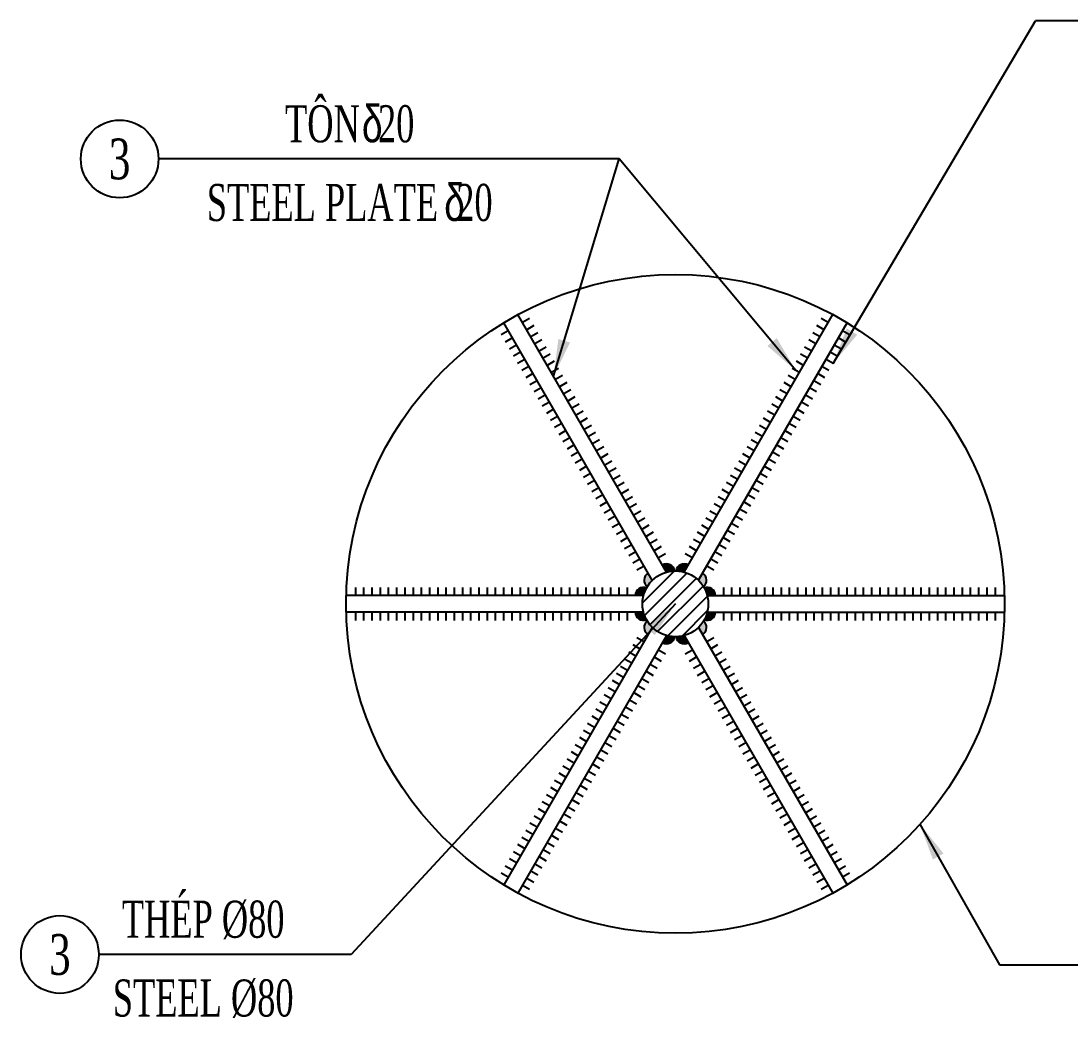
# Model space of a CAD drawing. Extents: x -687 to 808890, y -259 to 107959.
# Drawn here: x 768003 to 769278, y 66852 to 68063 of the extents above; entities that cross this region are included whole.
import ezdxf
from ezdxf.enums import TextEntityAlignment as Align

# ---------------------------------------------------------------- set-up
doc = ezdxf.new("R2010")
doc.units = 0
doc.header["$MEASUREMENT"] = 0
doc.layers.get('0').update_dxf_attribs({"color": 3, "linetype": 'CONTINUOUS'})
for name, color, linetype in [('Han', 7, 'CONTINUOUS'), ('Hatch', 5, 'CONTINUOUS'), ('Kich thuoc', 4, 'CONTINUOUS'), ('Text', 3, 'CONTINUOUS'), ('Thep dai', 6, 'CONTINUOUS')]:
    doc.layers.add(name, color=color, linetype=linetype)
doc.styles.add('Kichthuoc', font='romans.shx', dxfattribs={"width": 0.6})
doc.styles.get("Standard").update_dxf_attribs({"font": 'vntimeh.shx', "width": 0.65})
doc.styles.add('SYMBOL', font='greeks.shx', dxfattribs={"width": 0.8})
doc.dimstyles.new('Le 250', dxfattribs={"dimscale": 250, "dimtxt": 0.22, "dimasz": 0.18, "dimexe": 0.1, "dimexo": 0.2, "dimgap": 0.1, "dimtad": 1, "dimdec": 0, "dimzin": 0, "dimdsep": 46, "dimtxsty": 'Kichthuoc', "dimblk": 'ARCHTICK', "dimcen": 0, "dimdle": 0.1, "dimclrd": 2, "dimclre": 2, "dimclrt": 256, "dimadec": 0, "dimazin": 0, "dimtfac": 1, "dimtdec": 0, "dimtix": 1, "dimtmove": 2, "dimatfit": 3, "dimfxl": 1, "dimtolj": 1, "dimtzin": 0, "dimarcsym": 0})

# ---------------------------------------------------------------- blocks, each defined once
blk = doc.blocks.new('_ArchTick')
at = {"color": 0, "linetype": 'ByBlock', "const_width": 0.15}
blk.add_lwpolyline([(-0.5, -0.5), (0.5, 0.5)], dxfattribs=at)

msp = doc.modelspace()

# ---------------------------------------------------------------- hatches: boundary and pattern name
at = {"layer": 'Han'}
for points in [[(768782, 67402.6, -0.529798), (768796.8, 67395.4, 0.062746), (768787, 67394)], [(768813.4, 67402.6, 0.529798), (768798.5, 67395.4, -0.062746), (768808.4, 67394)], [(768764.6, 67392.6, 0.529798), (768763.4, 67376.1, -0.062746), (768769.6, 67384)], [(768830.7, 67392.6, -0.529798), (768831.9, 67376.1, 0.062746), (768825.7, 67384)], [(768748.9, 67365.4, -0.529798), (768762.6, 67374.7, 0.062746), (768758.9, 67365.4)], [(768846.4, 67365.4, 0.529798), (768832.7, 67374.7, -0.062746), (768836.4, 67365.4)], [(768748.9, 67345.4, 0.529798), (768762.6, 67336.1, -0.062746), (768758.9, 67345.4)], [(768846.4, 67345.4, -0.529798), (768832.7, 67336.1, 0.062746), (768836.4, 67345.4)], [(768764.6, 67318.2, -0.529798), (768763.4, 67334.7, 0.062746), (768769.6, 67326.9)], [(768830.7, 67318.2, 0.529798), (768831.9, 67334.7, -0.062746), (768825.7, 67326.9)], [(768782, 67308.2, 0.529798), (768796.8, 67315.4, -0.062746), (768787, 67316.9)], [(768813.4, 67308.2, -0.529798), (768798.5, 67315.4, 0.062746), (768808.4, 67316.9)]]:
    msp.add_hatch(color=256, dxfattribs=at).paths.add_polyline_path(points)
at = {"layer": 'Hatch'}
h = msp.add_hatch(dxfattribs=at)
h.set_pattern_fill('ANSI31', color=256, scale=100, style=0)
h.set_pattern_definition([(45, (-36845.864, -39519.486), (-8.83883476, 8.83883476), [])])
h.paths.add_polyline_path([(768757.7, 67355.4, 1), (768837.7, 67355.4, 1)])

# ---------------------------------------------------------------- linework, layer by layer
for p, q in [((768787, 67394), (768606.4, 67706.7)), ((768808.4, 67394), (768988.9, 67706.7)), ((768769.6, 67384), (768589.1, 67696.7)), ((768825.7, 67384), (769006.3, 67696.7)), ((768758.9, 67365.4), (768397.8, 67365.4)), ((768836.4, 67365.4), (769197.5, 67365.4)), ((768758.9, 67345.4), (768397.8, 67345.4)), ((768836.4, 67345.4), (769197.5, 67345.4)), ((768769.6, 67326.9), (768589.1, 67014.1)), ((768825.7, 67326.9), (769006.3, 67014.1)), ((768787, 67316.9), (768606.4, 67004.1)), ((768808.4, 67316.9), (768988.9, 67004.1))]:
    msp.add_line(p, q)
msp.add_circle((768797.7, 67355.4), 400)
at = {"layer": 'Han'}
for p, q in [((768620.6, 67702.1), (768612, 67697.1)), ((768983.4, 67697.1), (768974.7, 67702.1)), ((768625.6, 67693.4), (768617, 67688.4)), ((768978.4, 67688.4), (768969.7, 67693.4)), ((768594.6, 67687.1), (768586, 67682.1)), ((768599.6, 67678.4), (768591, 67673.4)), ((768630.6, 67684.7), (768622, 67679.7)), ((768635.6, 67676.1), (768627, 67671.1)), ((768968.4, 67671.1), (768959.7, 67676.1)), ((768973.4, 67679.7), (768964.7, 67684.7)), ((769004.3, 67673.4), (768995.7, 67678.4)), ((769009.3, 67682.1), (769000.7, 67687.1)), ((768604.6, 67669.7), (768596, 67664.7)), ((768640.6, 67667.4), (768632, 67662.4)), ((768963.4, 67662.4), (768954.7, 67667.4)), ((768999.3, 67664.7), (768990.7, 67669.7)), ((768609.6, 67661.1), (768601, 67656.1)), ((768614.6, 67652.4), (768606, 67647.4)), ((768645.6, 67658.8), (768637, 67653.8)), ((768650.6, 67650.1), (768642, 67645.1)), ((768953.4, 67645.1), (768944.7, 67650.1)), ((768958.4, 67653.8), (768949.7, 67658.8)), ((768989.3, 67647.4), (768980.7, 67652.4)), ((768994.3, 67656.1), (768985.7, 67661.1)), ((768619.6, 67643.8), (768611, 67638.8)), ((768655.6, 67641.4), (768647, 67636.4)), ((768948.4, 67636.4), (768939.7, 67641.4)), ((768984.3, 67638.8), (768975.7, 67643.8)), ((768624.6, 67635.1), (768616, 67630.1)), ((768629.6, 67626.4), (768621, 67621.4)), ((768660.6, 67632.8), (768652, 67627.8)), ((768665.6, 67624.1), (768657, 67619.1)), ((768938.4, 67619.1), (768929.7, 67624.1)), ((768943.4, 67627.8), (768934.7, 67632.8)), ((768974.3, 67621.4), (768965.7, 67626.4)), ((768979.3, 67630.1), (768970.7, 67635.1)), ((768634.6, 67617.8), (768626, 67612.8)), ((768670.6, 67615.5), (768662, 67610.5)), ((768933.4, 67610.5), (768924.7, 67615.5)), ((768969.3, 67612.8), (768960.7, 67617.8)), ((768639.6, 67609.1), (768631, 67604.1)), ((768644.6, 67600.5), (768636, 67595.5)), ((768675.6, 67606.8), (768667, 67601.8)), ((768928.4, 67601.8), (768919.7, 67606.8)), ((768959.3, 67595.5), (768950.7, 67600.5)), ((768964.3, 67604.1), (768955.7, 67609.1)), ((768649.6, 67591.8), (768641, 67586.8)), ((768680.6, 67598.1), (768672, 67593.1)), ((768685.6, 67589.5), (768677, 67584.5)), ((768918.4, 67584.5), (768909.7, 67589.5)), ((768923.4, 67593.1), (768914.7, 67598.1)), ((768954.3, 67586.8), (768945.7, 67591.8)), ((768654.6, 67583.1), (768646, 67578.1)), ((768659.6, 67574.5), (768651, 67569.5)), ((768690.6, 67580.8), (768682, 67575.8)), ((768913.4, 67575.8), (768904.7, 67580.8)), ((768944.3, 67569.5), (768935.7, 67574.5)), ((768949.3, 67578.1), (768940.7, 67583.1)), ((768664.6, 67565.8), (768656, 67560.8)), ((768695.6, 67572.2), (768687, 67567.2)), ((768700.6, 67563.5), (768692, 67558.5)), ((768903.4, 67558.5), (768894.7, 67563.5)), ((768908.4, 67567.2), (768899.7, 67572.2)), ((768939.3, 67560.8), (768930.7, 67565.8)), ((768669.6, 67557.2), (768661, 67552.2)), ((768674.6, 67548.5), (768666, 67543.5)), ((768705.6, 67554.8), (768697, 67549.8)), ((768898.4, 67549.8), (768889.7, 67554.8)), ((768929.3, 67543.5), (768920.7, 67548.5)), ((768934.3, 67552.2), (768925.7, 67557.2)), ((768679.6, 67539.8), (768671, 67534.8)), ((768710.6, 67546.2), (768702, 67541.2)), ((768715.6, 67537.5), (768707, 67532.5)), ((768888.4, 67532.5), (768879.7, 67537.5)), ((768893.4, 67541.2), (768884.7, 67546.2)), ((768924.3, 67534.8), (768915.7, 67539.8)), ((768684.6, 67531.2), (768676, 67526.2)), ((768689.6, 67522.5), (768681, 67517.5)), ((768720.6, 67528.9), (768712, 67523.9)), ((768883.4, 67523.9), (768874.7, 67528.9)), ((768914.3, 67517.5), (768905.7, 67522.5)), ((768919.3, 67526.2), (768910.7, 67531.2)), ((768694.6, 67513.9), (768686, 67508.9)), ((768725.6, 67520.2), (768717, 67515.2)), ((768730.6, 67511.5), (768722, 67506.5)), ((768873.4, 67506.5), (768864.7, 67511.5)), ((768878.4, 67515.2), (768869.7, 67520.2)), ((768909.3, 67508.9), (768900.7, 67513.9)), ((768699.6, 67505.2), (768691, 67500.2)), ((768704.6, 67496.5), (768696, 67491.5)), ((768735.6, 67502.9), (768727, 67497.9)), ((768868.4, 67497.9), (768859.7, 67502.9)), ((768899.3, 67491.5), (768890.7, 67496.5)), ((768904.3, 67500.2), (768895.7, 67505.2)), ((768709.6, 67487.9), (768701, 67482.9)), ((768740.6, 67494.2), (768732, 67489.2)), ((768745.6, 67485.6), (768737, 67480.6)), ((768858.4, 67480.6), (768849.7, 67485.6)), ((768863.4, 67489.2), (768854.7, 67494.2)), ((768894.3, 67482.9), (768885.7, 67487.9)), ((768714.6, 67479.2), (768706, 67474.2)), ((768750.6, 67476.9), (768742, 67471.9)), ((768853.4, 67471.9), (768844.7, 67476.9)), ((768889.3, 67474.2), (768880.7, 67479.2)), ((768719.6, 67470.6), (768711, 67465.6)), ((768724.6, 67461.9), (768716, 67456.9)), ((768755.6, 67468.2), (768747, 67463.2)), ((768760.6, 67459.6), (768752, 67454.6)), ((768843.4, 67454.6), (768834.7, 67459.6)), ((768848.4, 67463.2), (768839.7, 67468.2)), ((768879.3, 67456.9), (768870.7, 67461.9)), ((768884.3, 67465.6), (768875.7, 67470.6)), ((768729.6, 67453.2), (768721, 67448.2)), ((768765.6, 67450.9), (768757, 67445.9)), ((768838.4, 67445.9), (768829.7, 67450.9)), ((768874.3, 67448.2), (768865.7, 67453.2)), ((768734.6, 67444.6), (768726, 67439.6)), ((768739.6, 67435.9), (768731, 67430.9)), ((768770.6, 67442.3), (768762, 67437.3)), ((768775.6, 67433.6), (768767, 67428.6)), ((768828.4, 67428.6), (768819.7, 67433.6)), ((768833.4, 67437.3), (768824.7, 67442.3)), ((768864.3, 67430.9), (768855.7, 67435.9)), ((768869.3, 67439.6), (768860.7, 67444.6)), ((768744.6, 67427.3), (768736, 67422.3)), ((768780.6, 67424.9), (768772, 67419.9)), ((768823.4, 67419.9), (768814.7, 67424.9)), ((768859.3, 67422.3), (768850.7, 67427.3)), ((768749.6, 67418.6), (768741, 67413.6)), ((768754.6, 67409.9), (768746, 67404.9)), ((768785.6, 67416.3), (768777, 67411.3)), ((768818.4, 67411.3), (768809.7, 67416.3)), ((768849.3, 67404.9), (768840.7, 67409.9)), ((768854.3, 67413.6), (768845.7, 67418.6)), ((768759.6, 67401.3), (768751, 67396.3)), ((768844.3, 67396.3), (768835.7, 67401.3)), ((768408.9, 67375.4), (768408.9, 67365.4)), ((768418.9, 67375.4), (768418.9, 67365.4)), ((768428.9, 67375.4), (768428.9, 67365.4)), ((768438.9, 67375.4), (768438.9, 67365.4)), ((768448.9, 67375.4), (768448.9, 67365.4)), ((768458.9, 67375.4), (768458.9, 67365.4)), ((768468.9, 67375.4), (768468.9, 67365.4)), ((768478.9, 67375.4), (768478.9, 67365.4)), ((768488.9, 67375.4), (768488.9, 67365.4)), ((768498.9, 67375.4), (768498.9, 67365.4)), ((768508.9, 67375.4), (768508.9, 67365.4)), ((768518.9, 67375.4), (768518.9, 67365.4)), ((768528.9, 67375.4), (768528.9, 67365.4)), ((768538.9, 67375.4), (768538.9, 67365.4)), ((768548.9, 67375.4), (768548.9, 67365.4)), ((768558.9, 67375.4), (768558.9, 67365.4)), ((768568.9, 67375.4), (768568.9, 67365.4)), ((768578.9, 67375.4), (768578.9, 67365.4)), ((768588.9, 67375.4), (768588.9, 67365.4)), ((768598.9, 67375.4), (768598.9, 67365.4)), ((768608.9, 67375.4), (768608.9, 67365.4)), ((768618.9, 67375.4), (768618.9, 67365.4)), ((768628.9, 67375.4), (768628.9, 67365.4)), ((768638.9, 67375.4), (768638.9, 67365.4)), ((768648.9, 67375.4), (768648.9, 67365.4)), ((768658.9, 67375.4), (768658.9, 67365.4)), ((768668.9, 67375.4), (768668.9, 67365.4)), ((768678.9, 67375.4), (768678.9, 67365.4)), ((768688.9, 67375.4), (768688.9, 67365.4)), ((768698.9, 67375.4), (768698.9, 67365.4)), ((768708.9, 67375.4), (768708.9, 67365.4)), ((768718.9, 67375.4), (768718.9, 67365.4)), ((768728.9, 67375.4), (768728.9, 67365.4)), ((768738.9, 67375.4), (768738.9, 67365.4)), ((768856.4, 67365.4), (768856.4, 67375.4)), ((768866.4, 67365.4), (768866.4, 67375.4)), ((768876.4, 67365.4), (768876.4, 67375.4)), ((768886.4, 67365.4), (768886.4, 67375.4)), ((768896.4, 67365.4), (768896.4, 67375.4)), ((768906.4, 67365.4), (768906.4, 67375.4)), ((768916.4, 67365.4), (768916.4, 67375.4)), ((768926.4, 67365.4), (768926.4, 67375.4)), ((768936.4, 67365.4), (768936.4, 67375.4)), ((768946.4, 67365.4), (768946.4, 67375.4)), ((768956.4, 67365.4), (768956.4, 67375.4)), ((768966.4, 67365.4), (768966.4, 67375.4)), ((768976.4, 67365.4), (768976.4, 67375.4)), ((768986.4, 67365.4), (768986.4, 67375.4)), ((768996.4, 67365.4), (768996.4, 67375.4)), ((769006.4, 67365.4), (769006.4, 67375.4)), ((769016.4, 67365.4), (769016.4, 67375.4)), ((769026.4, 67365.4), (769026.4, 67375.4)), ((769036.4, 67365.4), (769036.4, 67375.4)), ((769046.4, 67365.4), (769046.4, 67375.4)), ((769056.4, 67365.4), (769056.4, 67375.4)), ((769066.4, 67365.4), (769066.4, 67375.4)), ((769076.4, 67365.4), (769076.4, 67375.4)), ((769086.4, 67365.4), (769086.4, 67375.4)), ((769096.4, 67365.4), (769096.4, 67375.4)), ((769106.4, 67365.4), (769106.4, 67375.4)), ((769116.4, 67365.4), (769116.4, 67375.4)), ((769126.4, 67365.4), (769126.4, 67375.4)), ((769136.4, 67365.4), (769136.4, 67375.4)), ((769146.4, 67365.4), (769146.4, 67375.4)), ((769156.4, 67365.4), (769156.4, 67375.4)), ((769166.4, 67365.4), (769166.4, 67375.4)), ((769176.4, 67365.4), (769176.4, 67375.4)), ((769186.4, 67365.4), (769186.4, 67375.4)), ((768408.9, 67345.4), (768408.9, 67335.4)), ((768418.9, 67345.4), (768418.9, 67335.4)), ((768428.9, 67345.4), (768428.9, 67335.4)), ((768438.9, 67345.4), (768438.9, 67335.4)), ((768448.9, 67345.4), (768448.9, 67335.4)), ((768458.9, 67345.4), (768458.9, 67335.4)), ((768468.9, 67345.4), (768468.9, 67335.4)), ((768478.9, 67345.4), (768478.9, 67335.4)), ((768488.9, 67345.4), (768488.9, 67335.4)), ((768498.9, 67345.4), (768498.9, 67335.4)), ((768508.9, 67345.4), (768508.9, 67335.4)), ((768518.9, 67345.4), (768518.9, 67335.4)), ((768528.9, 67345.4), (768528.9, 67335.4)), ((768538.9, 67345.4), (768538.9, 67335.4)), ((768548.9, 67345.4), (768548.9, 67335.4)), ((768558.9, 67345.4), (768558.9, 67335.4)), ((768568.9, 67345.4), (768568.9, 67335.4)), ((768578.9, 67345.4), (768578.9, 67335.4)), ((768588.9, 67345.4), (768588.9, 67335.4)), ((768598.9, 67345.4), (768598.9, 67335.4)), ((768608.9, 67345.4), (768608.9, 67335.4)), ((768618.9, 67345.4), (768618.9, 67335.4)), ((768628.9, 67345.4), (768628.9, 67335.4)), ((768638.9, 67345.4), (768638.9, 67335.4)), ((768648.9, 67345.4), (768648.9, 67335.4)), ((768658.9, 67345.4), (768658.9, 67335.4)), ((768668.9, 67345.4), (768668.9, 67335.4)), ((768678.9, 67345.4), (768678.9, 67335.4)), ((768688.9, 67345.4), (768688.9, 67335.4)), ((768698.9, 67345.4), (768698.9, 67335.4)), ((768708.9, 67345.4), (768708.9, 67335.4)), ((768718.9, 67345.4), (768718.9, 67335.4)), ((768728.9, 67345.4), (768728.9, 67335.4)), ((768738.9, 67345.4), (768738.9, 67335.4)), ((768856.4, 67335.4), (768856.4, 67345.4)), ((768866.4, 67335.4), (768866.4, 67345.4)), ((768876.4, 67335.4), (768876.4, 67345.4)), ((768886.4, 67335.4), (768886.4, 67345.4)), ((768896.4, 67335.4), (768896.4, 67345.4)), ((768906.4, 67335.4), (768906.4, 67345.4)), ((768916.4, 67335.4), (768916.4, 67345.4)), ((768926.4, 67335.4), (768926.4, 67345.4)), ((768936.4, 67335.4), (768936.4, 67345.4)), ((768946.4, 67335.4), (768946.4, 67345.4)), ((768956.4, 67335.4), (768956.4, 67345.4)), ((768966.4, 67335.4), (768966.4, 67345.4)), ((768976.4, 67335.4), (768976.4, 67345.4)), ((768986.4, 67335.4), (768986.4, 67345.4)), ((768996.4, 67335.4), (768996.4, 67345.4)), ((769006.4, 67335.4), (769006.4, 67345.4)), ((769016.4, 67335.4), (769016.4, 67345.4)), ((769026.4, 67335.4), (769026.4, 67345.4)), ((769036.4, 67335.4), (769036.4, 67345.4)), ((769046.4, 67335.4), (769046.4, 67345.4)), ((769056.4, 67335.4), (769056.4, 67345.4)), ((769066.4, 67335.4), (769066.4, 67345.4)), ((769076.4, 67335.4), (769076.4, 67345.4)), ((769086.4, 67335.4), (769086.4, 67345.4)), ((769096.4, 67335.4), (769096.4, 67345.4)), ((769106.4, 67335.4), (769106.4, 67345.4)), ((769116.4, 67335.4), (769116.4, 67345.4)), ((769126.4, 67335.4), (769126.4, 67345.4)), ((769136.4, 67335.4), (769136.4, 67345.4)), ((769146.4, 67335.4), (769146.4, 67345.4)), ((769156.4, 67335.4), (769156.4, 67345.4)), ((769166.4, 67335.4), (769166.4, 67345.4)), ((769176.4, 67335.4), (769176.4, 67345.4)), ((769186.4, 67335.4), (769186.4, 67345.4)), ((768746, 67305.9), (768754.6, 67300.9)), ((768751, 67314.6), (768759.6, 67309.6)), ((768835.7, 67309.6), (768844.3, 67314.6)), ((768840.7, 67300.9), (768849.3, 67305.9)), ((768741, 67297.2), (768749.6, 67292.2)), ((768777, 67299.6), (768785.6, 67294.6)), ((768809.7, 67294.6), (768818.4, 67299.6)), ((768845.7, 67292.2), (768854.3, 67297.2)), ((768731, 67279.9), (768739.6, 67274.9)), ((768736, 67288.6), (768744.6, 67283.6)), ((768767, 67282.2), (768775.6, 67277.2)), ((768772, 67290.9), (768780.6, 67285.9)), ((768814.7, 67285.9), (768823.4, 67290.9)), ((768819.7, 67277.2), (768828.4, 67282.2)), ((768850.7, 67283.6), (768859.3, 67288.6)), ((768855.7, 67274.9), (768864.3, 67279.9)), ((768726, 67271.2), (768734.6, 67266.2)), ((768762, 67273.6), (768770.6, 67268.6)), ((768824.7, 67268.6), (768833.4, 67273.6)), ((768860.7, 67266.2), (768869.3, 67271.2)), ((768721, 67262.6), (768729.6, 67257.6)), ((768752, 67256.2), (768760.6, 67251.2)), ((768757, 67264.9), (768765.6, 67259.9)), ((768829.7, 67259.9), (768838.4, 67264.9)), ((768834.7, 67251.2), (768843.4, 67256.2)), ((768865.7, 67257.6), (768874.3, 67262.6)), ((768711, 67245.3), (768719.6, 67240.3)), ((768716, 67253.9), (768724.6, 67248.9)), ((768747, 67247.6), (768755.6, 67242.6)), ((768839.7, 67242.6), (768848.4, 67247.6)), ((768870.7, 67248.9), (768879.3, 67253.9)), ((768875.7, 67240.3), (768884.3, 67245.3)), ((768706, 67236.6), (768714.6, 67231.6)), ((768737, 67230.3), (768745.6, 67225.3)), ((768742, 67238.9), (768750.6, 67233.9)), ((768844.7, 67233.9), (768853.4, 67238.9)), ((768849.7, 67225.3), (768858.4, 67230.3)), ((768880.7, 67231.6), (768889.3, 67236.6)), ((768696, 67219.3), (768704.6, 67214.3)), ((768701, 67227.9), (768709.6, 67222.9)), ((768732, 67221.6), (768740.6, 67216.6)), ((768854.7, 67216.6), (768863.4, 67221.6)), ((768885.7, 67222.9), (768894.3, 67227.9)), ((768890.7, 67214.3), (768899.3, 67219.3)), ((768691, 67210.6), (768699.6, 67205.6)), ((768722, 67204.3), (768730.6, 67199.3)), ((768727, 67212.9), (768735.6, 67207.9)), ((768859.7, 67207.9), (768868.4, 67212.9)), ((768864.7, 67199.3), (768873.4, 67204.3)), ((768895.7, 67205.6), (768904.3, 67210.6)), ((768681, 67193.3), (768689.6, 67188.3)), ((768686, 67202), (768694.6, 67197)), ((768717, 67195.6), (768725.6, 67190.6)), ((768869.7, 67190.6), (768878.4, 67195.6)), ((768900.7, 67197), (768909.3, 67202)), ((768905.7, 67188.3), (768914.3, 67193.3)), ((768676, 67184.6), (768684.6, 67179.6)), ((768707, 67178.3), (768715.6, 67173.3)), ((768712, 67187), (768720.6, 67182)), ((768874.7, 67182), (768883.4, 67187)), ((768879.7, 67173.3), (768888.4, 67178.3)), ((768910.7, 67179.6), (768919.3, 67184.6)), ((768666, 67167.3), (768674.6, 67162.3)), ((768671, 67176), (768679.6, 67171)), ((768702, 67169.6), (768710.6, 67164.6)), ((768884.7, 67164.6), (768893.4, 67169.6)), ((768915.7, 67171), (768924.3, 67176)), ((768920.7, 67162.3), (768929.3, 67167.3)), ((768661, 67158.7), (768669.6, 67153.7)), ((768692, 67152.3), (768700.6, 67147.3)), ((768697, 67161), (768705.6, 67156)), ((768889.7, 67156), (768898.4, 67161)), ((768894.7, 67147.3), (768903.4, 67152.3)), ((768925.7, 67153.7), (768934.3, 67158.7)), ((768651, 67141.3), (768659.6, 67136.3)), ((768656, 67150), (768664.6, 67145)), ((768687, 67143.7), (768695.6, 67138.7)), ((768899.7, 67138.7), (768908.4, 67143.7)), ((768930.7, 67145), (768939.3, 67150)), ((768935.7, 67136.3), (768944.3, 67141.3)), ((768646, 67132.7), (768654.6, 67127.7)), ((768682, 67135), (768690.6, 67130)), ((768904.7, 67130), (768913.4, 67135)), ((768940.7, 67127.7), (768949.3, 67132.7)), ((768636, 67115.4), (768644.6, 67110.4)), ((768641, 67124), (768649.6, 67119)), ((768672, 67117.7), (768680.6, 67112.7)), ((768677, 67126.3), (768685.6, 67121.3)), ((768909.7, 67121.3), (768918.4, 67126.3)), ((768914.7, 67112.7), (768923.4, 67117.7)), ((768945.7, 67119), (768954.3, 67124)), ((768950.7, 67110.4), (768959.3, 67115.4)), ((768631, 67106.7), (768639.6, 67101.7)), ((768667, 67109), (768675.6, 67104)), ((768919.7, 67104), (768928.4, 67109)), ((768955.7, 67101.7), (768964.3, 67106.7)), ((768621, 67089.4), (768629.6, 67084.4)), ((768626, 67098), (768634.6, 67093)), ((768657, 67091.7), (768665.6, 67086.7)), ((768662, 67100.4), (768670.6, 67095.4)), ((768924.7, 67095.4), (768933.4, 67100.4)), ((768929.7, 67086.7), (768938.4, 67091.7)), ((768960.7, 67093), (768969.3, 67098)), ((768965.7, 67084.4), (768974.3, 67089.4)), ((768616, 67080.7), (768624.6, 67075.7)), ((768652, 67083), (768660.6, 67078)), ((768934.7, 67078), (768943.4, 67083)), ((768970.7, 67075.7), (768979.3, 67080.7)), ((768606, 67063.4), (768614.6, 67058.4)), ((768611, 67072.1), (768619.6, 67067.1)), ((768642, 67065.7), (768650.6, 67060.7)), ((768647, 67074.4), (768655.6, 67069.4)), ((768939.7, 67069.4), (768948.4, 67074.4)), ((768944.7, 67060.7), (768953.4, 67065.7)), ((768975.7, 67067.1), (768984.3, 67072.1)), ((768980.7, 67058.4), (768989.3, 67063.4)), ((768601, 67054.7), (768609.6, 67049.7)), ((768637, 67057.1), (768645.6, 67052.1)), ((768949.7, 67052.1), (768958.4, 67057.1)), ((768985.7, 67049.7), (768994.3, 67054.7)), ((768591, 67037.4), (768599.6, 67032.4)), ((768596, 67046.1), (768604.6, 67041.1)), ((768627, 67039.7), (768635.6, 67034.7)), ((768632, 67048.4), (768640.6, 67043.4)), ((768954.7, 67043.4), (768963.4, 67048.4)), ((768959.7, 67034.7), (768968.4, 67039.7)), ((768990.7, 67041.1), (768999.3, 67046.1)), ((768995.7, 67032.4), (769004.3, 67037.4)), ((768586, 67028.8), (768594.6, 67023.8)), ((768622, 67031.1), (768630.6, 67026.1)), ((768964.7, 67026.1), (768973.4, 67031.1)), ((769000.7, 67023.8), (769009.3, 67028.8)), ((768612, 67013.8), (768620.6, 67008.8)), ((768617, 67022.4), (768625.6, 67017.4)), ((768969.7, 67017.4), (768978.4, 67022.4)), ((768974.7, 67008.8), (768983.4, 67013.8))]:
    msp.add_line(p, q, dxfattribs=at)
for centre, start, end in [((768787, 67394), 8.3417, 120), ((768808.4, 67394), 60, 171.6583), ((768769.6, 67384), 120, 231.6583), ((768825.7, 67384), 308.3417, 60), ((768758.9, 67365.4), 68.3417, 180), ((768836.4, 67365.4), 0, 111.6583), ((768758.9, 67345.4), 180, 291.6583), ((768836.4, 67345.4), 248.3417, 0), ((768769.6, 67326.9), 128.3417, 240), ((768825.7, 67326.9), 300, 51.6583), ((768787, 67316.9), 240, 351.6583), ((768808.4, 67316.9), 188.3417, 300)]:
    msp.add_arc(centre, 10, start, end, dxfattribs=at)
at = {"layer": 'Kich thuoc', "color": 2}
msp.add_line((769866.9, 68063.4), (769235.3, 68063.4), dxfattribs=at)
at = {"layer": 'Text'}
for centre in [(768122.5, 67895.8), (768049.9, 66929.5)]:
    msp.add_circle(centre, 47.2, dxfattribs=at)
at = {"layer": 'Thep dai'}
msp.add_circle((768797.7, 67355.4), 40, dxfattribs=at)

# ---------------------------------------------------------------- texts
at = {"layer": 'Text', "width": 0.65}
for s, p in [('t«n  20', (768402, 67916.1)), ('steel plate  20', (768402, 67820.5)), ('thÐp %%c80', (768224, 66949.9)), ('steel %%c80', (768224, 66854.2))]:
    msp.add_text(s, height=45, dxfattribs=at).set_placement(p, align=Align.CENTER)
at = {"layer": 'Text', "style": 'SYMBOL', "width": 0.75}
for p in [(768416.8, 67916.1), (768516.8, 67820.5)]:
    msp.add_text('d', height=45, dxfattribs=at).set_placement(p)
at = {"layer": 'Text', "width": 0.7}
for p in [(768122.5, 67895.8), (768049.9, 66929.5)]:
    msp.add_text('3', height=49.5, dxfattribs=at).set_placement(p, align=Align.MIDDLE)

# ---------------------------------------------------------------- leaders
at = {"layer": 'Kich thuoc'}
for points, override in [([(768989.3, 67647.4), (769235.3, 68063.4)], {"dimtad": 0}), ([(768944, 67638.9), (768729.3, 67895.8), (768169.7, 67895.8)], {"dimtad": 0}), ([(768649.6, 67631.9), (768729.3, 67895.8)], {"dimtad": 0}), ([(768797.7, 67355.4), (768403.9, 66929.5), (768097.1, 66929.5)], {"dimtad": 0}), ([(769094.8, 67087.7), (769191.6, 66916.9), (769706.8, 66916.9)], {"dimgap": 0.1, "dimtad": 0})]:
    msp.add_leader(points, dimstyle='Le 250', override=override, dxfattribs=at)

doc.saveas('drawing.dxf')
